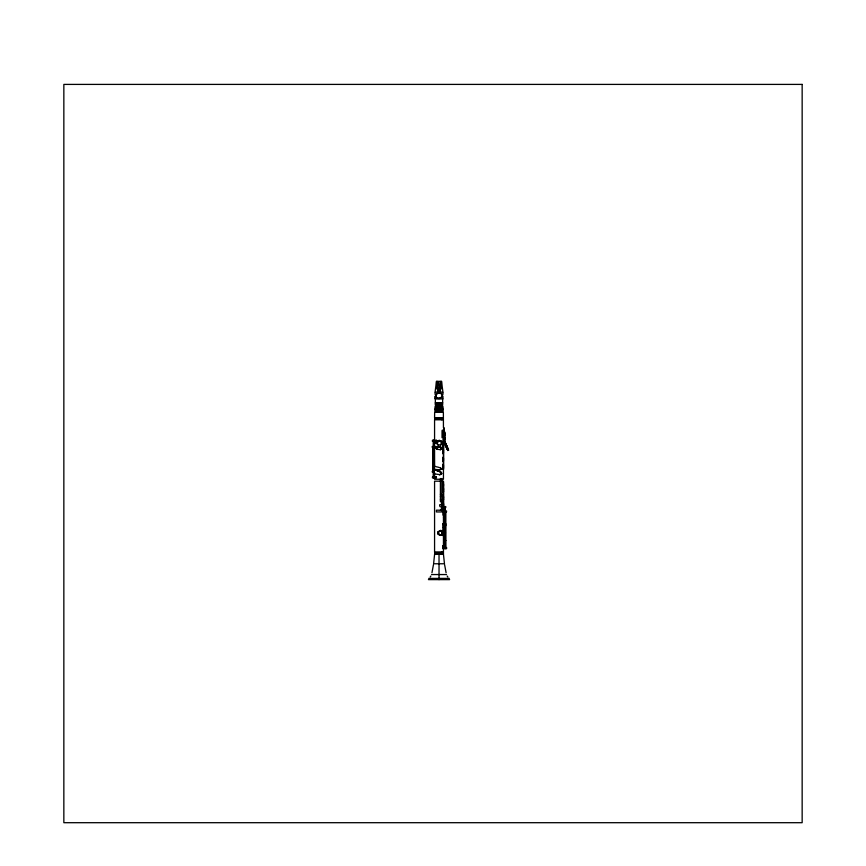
<?xml version="1.0" encoding="UTF-8"?>
<svg xmlns="http://www.w3.org/2000/svg" width="866" height="866" viewBox="0 0 866 866"><rect width="100%" height="100%" fill="white"/><g stroke="black" fill="none" stroke-linecap="round" stroke-linejoin="round"><path stroke-width="1.3" d="M434.018 469.275L433.552 467.716L433.52 469.264L439.874 469.827M441.725 473.68L441.216 473.68A3.421 2.62 -90 0 1 439.116 474.6L439.625 474.6A3.421 2.62 -90 0 0 441.725 473.68A1.678 1.288 -90 0 0 440.826 472.078L434.537 469.708L434.061 467.921L433.725 442.775L437.503 443.078L437.557 442.418L434.288 442.115L434.407 467.142M442.039 437.72L442.039 430.878L442.948 430.878L442.97 437.72L445.221 437.72L445.221 438.867L443.24 438.867L443.24 441.422L440.772 441.422M444.28 437.72L444.269 427.88L444.301 437.72M445.102 435.1L445.146 433.834L444.236 433.834L443.186 434.018L443.186 435.046L445.167 435.1L443.219 435.111M434.104 467.12L434.126 464.49L434.353 465.28A9.374 7.285 -90 0 0 434.84 466.493L434.342 466.493A9.223 7.166 -90 0 1 433.725 464.869L433.52 464.035L434.082 464.317M434.31 471.407L432.264 471.407L432.264 472.089L433.693 472.089L433.52 468.538M434.072 465.637L434.115 464.457M434.05 464.154L434.093 465.01M433.779 469.296L433.823 466.687M434.018 463.05L434.018 464.035M434.115 468.95L434.137 467.792L434.147 468.82M434.115 464.825L434.126 466.373M437.828 389.711L437.741 381.365L437.741 383.497L437.72 381.971C437.287 394.117 441.216 390.977 440.264 381.365L440.264 389.711M444.929 434.223L444.929 434.851M434.093 468.203L434.223 465.096M433.444 471.407L433.52 469.686M437.85 444.648A2.598 2.598 2.8 0 1 437.157 442.959L437.211 442.364L437.103 443.078L433.725 442.775M437.146 443.089L438.185 440.816L440.534 440.653A2.479 2.468 2.8 0 1 440.664 444.94L438.185 445.135L436.875 443.035L438.055 440.859L440.534 440.783A2.479 2.468 2.8 0 1 440.653 445.059M437.406 441.833L437.157 443.024L437.233 442.288M439.311 440.458L439.776 440.588A2.858 2.847 2.8 0 1 440.946 442.32M436.496 381.365L436.735 388.022L438.077 391.497L439.939 391.497L441.281 388.022L441.519 381.365L436.496 381.365L435.089 392.017L442.927 392.017L441.519 381.365M443.446 427.685L443.37 412.335L434.645 412.335L434.57 418.007L443.446 418.007M434.57 553.937L443.446 553.937L443.446 483.65M440.188 389.711L440.372 383.454M443.186 546.165L445.405 546.836L444.832 546.836L445.405 546.121L443.186 545.926M444.009 523.064L444.052 522.49M434.645 553.818L433.595 563.766L444.464 563.766L443.414 553.818M439.246 446.704L437.514 447.181L436.94 448.393L433.52 448.231L437.287 448.436L433.52 447.744L437.287 448.436L434.018 447.744L436.951 448.361L437.828 446.845L440.329 446.878M433.465 564.675L431.95 572.762M437.362 447.982L436.908 448.436L437.178 447.538M437.038 449.227L436.821 447.939L437.016 448.761M436.875 442.948L437.027 442.396M438.055 531.702L437.99 534.181M437.157 442.97L437.341 442.396L433.725 442.071L437.503 443.078L434.234 442.071L434.234 442.775M436.67 448.404L437.85 446.921M441.606 448.22L440.448 449.779L437.016 449.151M444.28 438.867C443.944 442.364 445.99 449.053 448.556 450.158L445.102 442.093M441.952 418.007L441.952 419.696M441.952 552.237L441.952 553.937M430.889 576.031L430.196 577.037M442.526 534.279C441.454 536.519 437.893 535.134 437.752 532.926C437.222 530.241 443.901 530.544 440.112 530.555L440.881 530.555M444.918 433.985L443.186 434.018L445.092 434.072M440.426 449.692L441.314 449.064M434.342 466.493C435.901 466.46 444.983 468.441 439.766 469.794M441.617 469.188L439.376 469.827M444.345 442.429L445.135 442.093M444.648 443.24L445.189 442.277L444.388 442.613L447.765 450.493M444.94 443.933L445.763 443.533L445.449 442.905M445.243 444.68L446.077 444.258M445.611 445.351L446.401 445.005L448.545 450.19L447.754 450.526M445.568 445.449L446.358 445.113L445.73 443.598M445.947 446.131L446.737 445.795M445.903 446.239L446.694 445.903M446.239 447.029L447.072 446.585M446.575 447.809L447.408 447.376M446.932 448.48L447.722 448.133M446.899 448.566L447.69 448.231M447.213 449.281L448.025 448.869M447.495 449.93L448.307 449.541M438.218 392.547C428.832 402.755 451.457 396.693 438.218 392.547A3.053 3.053 0 0 0 436.507 397.234A3.053 3.053 0 0 0 441.508 397.234A3.053 3.053 0 0 0 439.798 392.547M442.558 533.131L442.699 532.449L443.056 533.099M438.618 440.567L438.055 440.729A2.479 2.468 2.8 0 0 438.185 445.005M441.963 535.21L443.316 533.055L443.035 531.811L441.043 530.522L438.975 531.713L438.629 532.936L439.744 535.112L441.963 535.21L439.657 535.318M444.702 532.936L443.554 533.294L443.5 532.601L445.46 532.233L444.063 532.298M443.5 532.601L444.745 532.46M441.963 532.558L442.537 533.283L441.963 532.558L444.464 532.309M442.061 533.261L444.529 533.012M442.699 532.449L443.295 533.11L443.067 532.406M444.117 533.001L445.492 532.936L443.933 533.337L443.879 532.644M441.324 530.652L442.569 531.8M443.121 434.028L445.092 433.92M433.606 476.939L433.888 477.956M438.532 393.359L439.484 393.359M437.709 385.619L437.644 383.454M435.089 398.955L442.927 398.955M435.349 402.787L442.667 402.787M435.327 404.931L442.699 404.931M435.252 406.067L442.764 406.067M435.219 406.641L442.807 406.641M435.165 407.204L442.851 407.204M435.111 407.778L442.905 407.778M435.057 408.341L442.959 408.341M434.992 408.904L443.024 408.904M434.916 409.477L443.1 409.477M434.84 410.04L443.175 410.04M434.721 411.134L443.295 411.134M434.678 418.126L443.349 418.126M434.819 418.397L443.197 418.397M434.873 418.549L443.143 418.549M434.894 418.7L443.121 418.7M434.905 418.852L443.111 418.852M434.873 419.155L443.143 419.155M434.819 419.306L443.197 419.306M434.754 419.447L443.262 419.447M443.446 419.696L434.57 419.696L434.57 466.016M442.255 430.175L444.301 430.175M444.28 442.255L445.146 442.255M437.568 442.418L433.725 442.071M445.146 442.461L445.146 432.253L444.301 432.296M442.71 443.056L443.587 443.056L443.587 469.231M442.71 445.925L443.587 445.925M436.302 446.542L432.21 446.542L432.21 447.267L436.302 447.267M442.71 446.964L443.587 446.964M442.71 450.168L443.587 450.168M442.71 450.861L443.587 450.861M442.71 451.911L443.587 451.911M442.71 452.745L443.587 452.745M442.71 458.255L443.587 458.255M442.71 459.023L443.587 459.023M442.71 459.781L443.587 459.781M442.71 460.734L443.587 460.734M442.71 465.259L443.587 465.259M442.71 466.157L443.587 466.157M442.71 467.001L443.587 467.001M442.71 467.911L443.587 467.911M440.707 468.105L441.13 469.188M434.537 469.708L440.826 472.078M440.404 479.591L441.822 479.591M443.446 481.182L434.57 481.182L434.57 552.237L443.446 552.237M442.71 481.713L443.587 481.713L443.587 507.877M442.71 484.57L443.587 484.57M442.71 485.62L443.587 485.62M442.71 488.814L443.587 488.814M442.851 489.03L443.587 489.03M442.71 489.507L443.587 489.507M442.71 490.557L443.587 490.557M442.851 491.174L443.587 491.174M442.71 491.401L443.587 491.401M440.404 494.291L441.822 494.291M440.404 496.359L441.822 496.359M442.71 496.9L443.587 496.9M442.818 497.116L443.587 497.116M442.71 497.669L443.587 497.669M442.71 498.437L443.587 498.437M442.818 499.173L443.587 499.173M442.71 499.379L443.587 499.379M440.404 499.671L441.822 499.671M440.404 478.487L440.404 501.187L441.822 501.187A7.112 7.112 0 0 1 441.822 510.193L436.421 510.193L436.421 511.947L441.822 511.947L441.822 507.866M442.71 503.904L443.587 503.904M443.035 504.164L443.587 504.164M442.71 504.802L443.587 504.802M442.71 505.647L443.587 505.647L443.587 507.346M443.035 506.296L443.587 506.296M442.71 506.556L445.763 506.588L445.763 507.465L442.613 507.476M444.496 509.219L445.081 509.219M443.208 510.171L444.767 510.171L444.767 511.384L442.797 511.384M443.208 510.951L446.531 510.951L446.531 511.958L442.667 511.958M445.405 515.108L444.832 515.108L444.832 511.958M443.5 517.532L444.074 517.532M444.052 519.059L445.081 519.059M444.745 522.209A16.963 11.345 -90 0 1 444.832 522.826L445.405 522.826M443.208 523.529L443.381 524.59M442.883 523.724L445.838 523.724M442.883 524.644L445.838 524.644M445.362 525.002L443.868 524.644M445.265 525.651L445.849 525.651M443.056 527.372L444.074 527.372M443.208 533.802L444.832 533.802M442.872 535.069L444.832 535.069M442.872 535.578L444.366 535.069M445.265 540.46L445.849 540.46M442.688 547.539L446.607 547.539L446.607 548.6L442.688 548.6M434.678 552.356L443.349 552.356M434.819 552.638L443.197 552.638M434.873 552.779L443.143 552.779M434.894 552.93L443.121 552.93M434.905 553.093L443.111 553.093M434.873 553.396L443.143 553.396M434.819 553.547L443.197 553.547M434.754 553.688L443.262 553.688M431.528 574.548L446.531 574.548M428.713 578.401L449.346 578.401M428.421 579.625L449.638 579.625M444.301 438.867L444.301 442.255M433.52 447.744L436.973 447.982M442.688 545.926L444.832 546.121M444.778 546.782L442.916 546.23M443.143 546.598L445.405 546.836M439.625 474.6L433.725 473.789L434.234 476.939M440.307 446.791L441.259 447.473M439.96 446.975L440.772 448.274M437.611 449.497L437.016 448.761M447.863 577.037L447.17 576.031M441.238 447.386L441.628 448.307M446.109 572.762L444.594 564.675M442.136 532.558L442.201 533.261M440.264 384.58L440.307 385.619M446.131 548.6L444.637 548.6M445.849 511.958L445.849 547.539M445.405 524.125L445.405 547.539M445.265 511.958L445.265 547.539M445.081 507.465L445.081 523.724M444.832 522.826L444.832 547.539M444.539 506.588L444.496 523.724M444.052 507.465L444.052 510.215M444.074 511.384L444.074 532.514M443.652 510.951L443.652 511.958M443.652 547.539L443.652 548.6M443.446 431.69L443.446 479.255L434.57 479.255L434.57 472.63M443.381 503.839L443.381 504.846M443.273 510.171L443.316 511.958M443.273 533.802L443.273 535.069M443.316 547.539L443.316 548.6M443.056 511.384L443.056 515.162M443.056 532.947L443.056 524.428A23.523 15.74 -90 0 0 442.981 523.681M442.959 392.493L442.959 394.398M442.959 396.368L442.959 398.273M443.035 503.222L443.035 507.238M442.71 444.42L442.71 448.307M442.71 449.216L442.71 453.697M442.71 457.345L442.71 461.643M442.71 464.284L442.71 469.231M442.71 483.066L442.71 486.952M442.71 487.872L442.71 492.343M442.71 496.002L442.71 500.288M442.71 502.93L442.71 507.519M442.656 398.955L442.613 404.357L435.349 404.357L435.36 398.955M442.472 402.787L442.32 404.357M441.79 402.787L441.79 404.357M441.822 478.487L441.822 503.525M441.335 418.007L441.335 419.685M441.335 552.237L441.335 553.937M441.075 402.787L441.075 404.357M440.22 402.787L440.22 404.357M439.289 402.787L439.289 404.357M439.008 390.566L439.008 392.439M439.03 553.818L439.03 579.625M438.326 402.787L438.326 404.357M437.417 402.787L437.417 404.357M436.616 402.787L436.616 404.357M435.977 402.787L435.977 404.357M435.695 402.787L435.695 404.357M435.544 402.787L435.544 404.357M435.078 392.493L435.078 394.398M434.97 476.939L434.97 477.956M434.786 396.368L434.786 398.273M434.396 440.296L432.903 440.296M434.18 446.542L432.686 446.542M433.996 440.296L433.996 441.357M433.736 441.357L433.736 465.085M433.736 472.988L433.736 476.939M433.509 447.267L433.509 466.038M433.227 441.357L433.227 476.939M433.011 447.267L433.011 471.407M440.318 472.078A1.678 1.288 -90 0 1 441.216 473.68M435.046 469.708A16.963 12.99 -90 0 1 434.862 469.112M443.977 516.385A13.336 8.92 -90 0 1 444.063 516.926M440.404 510.193A6.527 6.527 0 0 0 441.736 508.115L441.736 503.265A6.527 6.527 0 0 0 440.404 501.187M437.741 441.238A2.598 2.598 2.8 0 1 439.322 440.329M440.837 443.89A2.858 2.847 2.8 0 1 440.307 444.799M433.66 466.493L433.595 467.185L433.66 466.493M440.231 504.553L439.571 505.69L440.231 506.827L441.541 506.827L442.201 505.69L441.541 504.553L440.231 504.553M802.154 84.403L63.846 84.403L63.846 822.7L802.154 822.7L802.154 84.403M436.551 440.296L432.426 440.296L432.426 441.357L436.551 441.357L436.551 440.296M436.377 476.939L432.48 476.939L432.48 477.956L436.377 477.956L436.377 476.939"/></g></svg>
